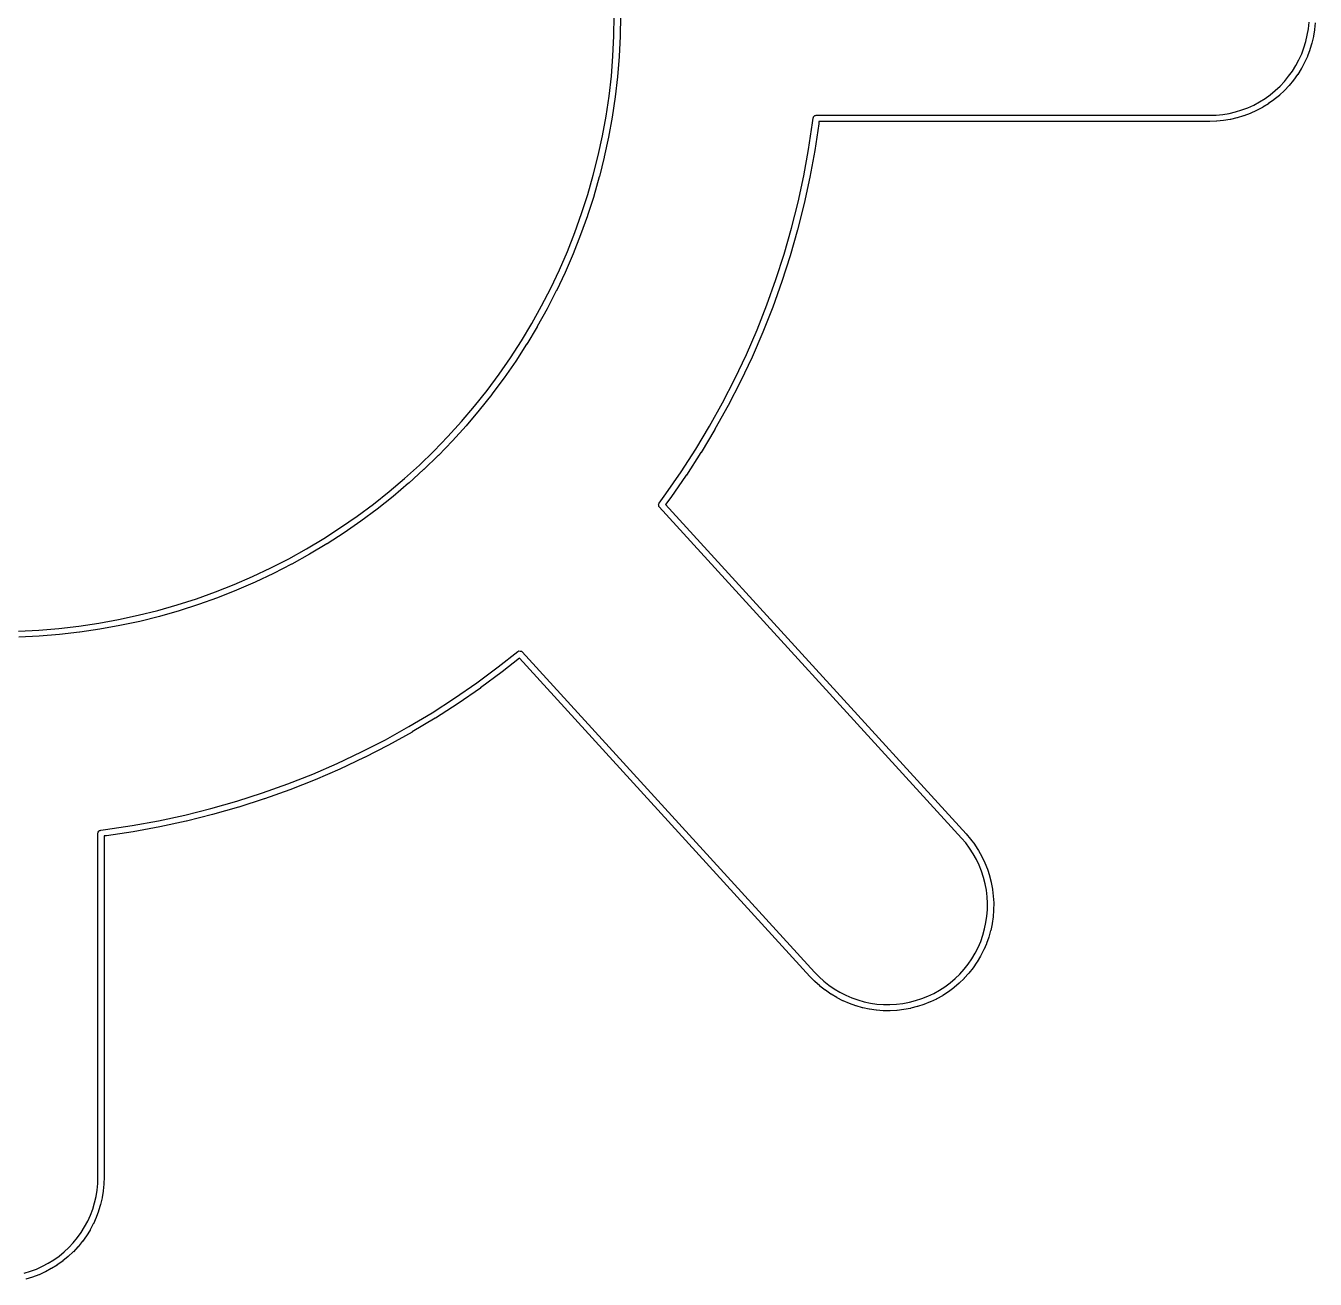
# Model space of a CAD drawing. Header units: inches. Extents: x 0.4 to 11.3, y -7.9 to -0.4.
# Drawn here: x 2.0653 to 2.2694, y -5.0327 to -4.8343 of the extents above; entities that cross this region are included whole.
import ezdxf

# ---------------------------------------------------------------- set-up
doc = ezdxf.new("R2010")
doc.units = ezdxf.units.IN
doc.header["$MEASUREMENT"] = 0
doc.layers.add('Translucent', color=161, linetype='CONTINUOUS', true_color=0x5994dc)

msp = doc.modelspace()

# ---------------------------------------------------------------- linework, layer by layer
at = {"layer": 'Translucent', "linetype": 'CONTINUOUS'}
for p, q in [((2.15841, -4.83586), (2.15846, -4.83268)), ((2.15945, -4.83269), (2.1594, -4.83589)), ((2.26812, -4.83575), (2.26829, -4.83473)), ((2.26829, -4.83473), (2.26839, -4.83371)), ((2.26926, -4.83488), (2.26909, -4.83593)), ((2.26927, -4.83485), (2.26926, -4.83486)), ((2.26926, -4.83486), (2.26926, -4.83488)), ((2.26937, -4.83379), (2.26927, -4.83485)), ((2.15826, -4.83905), (2.15841, -4.83586)), ((2.1594, -4.83591), (2.15924, -4.83911)), ((2.1594, -4.83589), (2.15939, -4.8359)), ((2.15939, -4.8359), (2.1594, -4.83591)), ((2.26759, -4.83774), (2.26789, -4.83675)), ((2.26789, -4.83675), (2.26812, -4.83575)), ((2.26883, -4.83702), (2.26853, -4.83804)), ((2.26884, -4.83701), (2.26883, -4.83702)), ((2.26908, -4.83596), (2.26884, -4.83699)), ((2.26884, -4.83699), (2.26884, -4.83701)), ((2.26909, -4.83594), (2.26908, -4.83596)), ((2.26909, -4.83593), (2.26909, -4.83594)), ((2.158, -4.84223), (2.15826, -4.83905)), ((2.15924, -4.83912), (2.15898, -4.84232)), ((2.15924, -4.83911), (2.15924, -4.83911)), ((2.15924, -4.83911), (2.15924, -4.83912)), ((2.2668, -4.83964), (2.26723, -4.8387)), ((2.26723, -4.8387), (2.26759, -4.83774)), ((2.26813, -4.8391), (2.26769, -4.84006)), ((2.26814, -4.83907), (2.26813, -4.83908)), ((2.26813, -4.83908), (2.26813, -4.8391)), ((2.26852, -4.83807), (2.26814, -4.83907)), ((2.26853, -4.83804), (2.26852, -4.83805)), ((2.26852, -4.83805), (2.26852, -4.83807)), ((2.26517, -4.84226), (2.26577, -4.84143)), ((2.26577, -4.84143), (2.26632, -4.84055)), ((2.26632, -4.84055), (2.2668, -4.83964)), ((2.26716, -4.84106), (2.2666, -4.84196)), ((2.26717, -4.84104), (2.26716, -4.84106)), ((2.26718, -4.84103), (2.26717, -4.84104)), ((2.26768, -4.84009), (2.26718, -4.84103)), ((2.26769, -4.84006), (2.26768, -4.84008)), ((2.26768, -4.84008), (2.26768, -4.84009)), ((2.15763, -4.8454), (2.158, -4.84223)), ((2.15897, -4.84233), (2.15861, -4.84552)), ((2.15898, -4.84232), (2.15897, -4.84232)), ((2.15897, -4.84232), (2.15897, -4.84233)), ((2.26381, -4.84381), (2.26452, -4.84306)), ((2.26452, -4.84306), (2.26517, -4.84226)), ((2.26594, -4.84288), (2.26527, -4.8437)), ((2.26595, -4.84286), (2.26594, -4.84288)), ((2.26596, -4.84285), (2.26595, -4.84286)), ((2.26658, -4.84199), (2.26596, -4.84285)), ((2.26659, -4.84197), (2.26658, -4.84199)), ((2.2666, -4.84196), (2.26659, -4.84197)), ((2.15716, -4.84855), (2.15763, -4.8454)), ((2.15861, -4.84553), (2.15814, -4.8487)), ((2.15861, -4.84552), (2.15861, -4.84552)), ((2.15861, -4.84552), (2.15861, -4.84553)), ((2.26143, -4.84577), (2.26226, -4.84517)), ((2.26226, -4.84517), (2.26306, -4.84452)), ((2.2637, -4.84527), (2.26288, -4.84594)), ((2.26306, -4.84452), (2.26381, -4.84381)), ((2.26371, -4.84525), (2.2637, -4.84527)), ((2.26372, -4.84525), (2.26371, -4.84525)), ((2.2645, -4.84452), (2.26372, -4.84525)), ((2.26451, -4.84451), (2.2645, -4.84452)), ((2.26452, -4.8445), (2.26451, -4.84451)), ((2.26525, -4.84372), (2.26452, -4.8445)), ((2.26526, -4.84371), (2.26525, -4.84372)), ((2.26527, -4.8437), (2.26526, -4.84371)), ((2.25675, -4.84789), (2.25774, -4.84759)), ((2.25774, -4.84759), (2.2587, -4.84723)), ((2.2587, -4.84723), (2.25964, -4.8468)), ((2.25964, -4.8468), (2.26055, -4.84632)), ((2.26103, -4.84718), (2.26009, -4.84768)), ((2.26055, -4.84632), (2.26143, -4.84577)), ((2.26104, -4.84717), (2.26103, -4.84718)), ((2.26106, -4.84716), (2.26104, -4.84717)), ((2.26196, -4.8466), (2.26106, -4.84716)), ((2.26197, -4.84659), (2.26196, -4.8466)), ((2.26199, -4.84658), (2.26197, -4.84659)), ((2.26285, -4.84596), (2.26199, -4.84658)), ((2.26286, -4.84595), (2.26285, -4.84596)), ((2.26288, -4.84594), (2.26286, -4.84595)), ((2.15659, -4.85169), (2.15716, -4.84855)), ((2.15813, -4.84872), (2.15756, -4.85187)), ((2.15814, -4.8487), (2.15813, -4.84871)), ((2.15813, -4.84871), (2.15813, -4.84872)), ((2.18921, -4.85384), (2.18983, -4.84963)), ((2.18983, -4.84963), (2.18992, -4.84886)), ((2.18992, -4.84886), (2.18996, -4.84875)), ((2.18996, -4.84873), (2.18997, -4.84872)), ((2.18996, -4.84875), (2.18996, -4.84873)), ((2.18997, -4.84872), (2.18998, -4.84868)), ((2.18998, -4.84868), (2.19011, -4.84858)), ((2.19011, -4.84858), (2.19022, -4.84846)), ((2.19022, -4.84846), (2.19026, -4.84845)), ((2.19026, -4.84845), (2.19028, -4.84844)), ((2.19028, -4.84844), (2.1903, -4.84845)), ((2.1903, -4.84845), (2.19041, -4.84843)), ((2.19041, -4.84843), (2.25267, -4.84843)), ((2.19085, -4.84941), (2.19081, -4.84976)), ((2.25268, -4.84941), (2.19085, -4.84941)), ((2.25267, -4.84843), (2.25371, -4.84839)), ((2.25269, -4.84941), (2.25268, -4.84941)), ((2.25376, -4.84937), (2.25269, -4.84941)), ((2.25269, -4.84941), (2.25269, -4.84941)), ((2.25371, -4.84839), (2.25473, -4.84829)), ((2.25377, -4.84937), (2.25376, -4.84937)), ((2.25379, -4.84937), (2.25377, -4.84937)), ((2.25485, -4.84927), (2.25379, -4.84937)), ((2.25473, -4.84829), (2.25575, -4.84812)), ((2.25486, -4.84926), (2.25485, -4.84927)), ((2.25488, -4.84926), (2.25486, -4.84926)), ((2.25593, -4.84909), (2.25488, -4.84926)), ((2.25575, -4.84812), (2.25675, -4.84789)), ((2.25594, -4.84909), (2.25593, -4.84909)), ((2.25596, -4.84908), (2.25594, -4.84909)), ((2.25699, -4.84884), (2.25596, -4.84908)), ((2.25701, -4.84884), (2.25699, -4.84884)), ((2.25702, -4.84883), (2.25701, -4.84884)), ((2.25804, -4.84853), (2.25702, -4.84883)), ((2.25805, -4.84852), (2.25804, -4.84853)), ((2.25807, -4.84852), (2.25805, -4.84852)), ((2.25907, -4.84814), (2.25807, -4.84852)), ((2.25908, -4.84813), (2.25907, -4.84814)), ((2.2591, -4.84813), (2.25908, -4.84813)), ((2.26006, -4.84769), (2.2591, -4.84813)), ((2.26008, -4.84768), (2.26006, -4.84769)), ((2.26009, -4.84768), (2.26008, -4.84768)), ((2.15592, -4.8548), (2.15659, -4.85169)), ((2.19081, -4.84977), (2.19018, -4.85399)), ((2.19081, -4.84976), (2.19081, -4.84976)), ((2.19081, -4.84976), (2.19081, -4.84977)), ((2.15756, -4.85189), (2.15688, -4.85502)), ((2.15756, -4.85187), (2.15756, -4.85188)), ((2.15756, -4.85188), (2.15756, -4.85189)), ((2.15514, -4.8579), (2.15592, -4.8548)), ((2.15688, -4.85504), (2.1561, -4.85814)), ((2.15688, -4.85502), (2.15688, -4.85503)), ((2.15688, -4.85503), (2.15688, -4.85504)), ((2.18845, -4.85802), (2.18921, -4.85384)), ((2.19018, -4.85401), (2.18942, -4.85821)), ((2.19018, -4.85399), (2.19018, -4.854)), ((2.19018, -4.854), (2.19018, -4.85401)), ((2.15427, -4.86096), (2.15514, -4.8579)), ((2.15609, -4.85816), (2.15521, -4.86124)), ((2.1561, -4.85814), (2.15609, -4.85815)), ((2.15609, -4.85815), (2.15609, -4.85816)), ((2.18755, -4.86218), (2.18845, -4.85802)), ((2.18941, -4.85822), (2.18851, -4.86239)), ((2.18942, -4.85821), (2.18941, -4.85822)), ((2.18941, -4.85822), (2.18941, -4.85822)), ((2.15329, -4.864), (2.15427, -4.86096)), ((2.15521, -4.86126), (2.15423, -4.86431)), ((2.15521, -4.86124), (2.15521, -4.86125)), ((2.15521, -4.86125), (2.15521, -4.86126)), ((2.18652, -4.8663), (2.18755, -4.86218)), ((2.18851, -4.86241), (2.18747, -4.86655)), ((2.18851, -4.86239), (2.18851, -4.8624)), ((2.18851, -4.8624), (2.18851, -4.86241)), ((2.15222, -4.867), (2.15329, -4.864)), ((2.15422, -4.86432), (2.15314, -4.86734)), ((2.15423, -4.86431), (2.15422, -4.86431)), ((2.15422, -4.86431), (2.15422, -4.86432)), ((2.15105, -4.86997), (2.15222, -4.867)), ((2.15314, -4.86735), (2.15196, -4.87034)), ((2.15314, -4.86734), (2.15314, -4.86735)), ((2.15314, -4.86735), (2.15314, -4.86735)), ((2.18535, -4.87039), (2.18652, -4.8663)), ((2.18747, -4.86657), (2.18629, -4.87067)), ((2.18747, -4.86655), (2.18747, -4.86656)), ((2.18747, -4.86656), (2.18747, -4.86657)), ((2.14978, -4.87289), (2.15105, -4.86997)), ((2.15195, -4.87035), (2.15068, -4.87329)), ((2.15196, -4.87034), (2.15195, -4.87035)), ((2.15196, -4.87034), (2.15196, -4.87034)), ((2.18405, -4.87444), (2.18535, -4.87039)), ((2.18629, -4.87068), (2.18498, -4.87475)), ((2.18629, -4.87067), (2.18629, -4.87068)), ((2.18629, -4.87068), (2.18629, -4.87068)), ((2.14842, -4.87577), (2.14978, -4.87289)), ((2.15067, -4.87331), (2.1493, -4.8762)), ((2.15068, -4.87329), (2.15067, -4.8733)), ((2.15067, -4.8733), (2.15067, -4.87331)), ((2.14696, -4.87861), (2.14842, -4.87577)), ((2.14929, -4.87622), (2.14783, -4.87907)), ((2.1493, -4.87621), (2.14929, -4.87622)), ((2.1493, -4.8762), (2.1493, -4.87621)), ((2.18262, -4.87844), (2.18405, -4.87444)), ((2.18498, -4.87476), (2.18354, -4.87878)), ((2.18498, -4.87475), (2.18498, -4.87475)), ((2.18498, -4.87475), (2.18498, -4.87476)), ((2.14541, -4.8814), (2.14696, -4.87861)), ((2.14782, -4.87908), (2.14627, -4.88188)), ((2.14783, -4.87907), (2.14782, -4.87908)), ((2.14783, -4.87907), (2.14783, -4.87907)), ((2.18106, -4.8824), (2.18262, -4.87844)), ((2.18354, -4.8788), (2.18197, -4.88277)), ((2.18354, -4.87878), (2.18354, -4.87879)), ((2.18354, -4.87879), (2.18354, -4.8788)), ((2.14377, -4.88413), (2.14541, -4.8814)), ((2.14626, -4.8819), (2.14461, -4.88465)), ((2.14627, -4.88188), (2.14626, -4.88189)), ((2.14626, -4.88189), (2.14626, -4.8819)), ((2.14204, -4.88681), (2.14377, -4.88413)), ((2.17936, -4.8863), (2.18106, -4.8824)), ((2.18196, -4.88278), (2.18026, -4.8867)), ((2.18197, -4.88277), (2.18196, -4.88277)), ((2.18196, -4.88277), (2.18196, -4.88278)), ((2.1446, -4.88466), (2.14287, -4.88735)), ((2.14461, -4.88465), (2.1446, -4.88466)), ((2.14461, -4.88465), (2.14461, -4.88465)), ((2.17755, -4.89014), (2.17936, -4.8863)), ((2.14023, -4.88943), (2.14204, -4.88681)), ((2.14286, -4.88737), (2.14103, -4.89)), ((2.14287, -4.88735), (2.14286, -4.88736)), ((2.14286, -4.88736), (2.14286, -4.88737)), ((2.18026, -4.88671), (2.17843, -4.89057)), ((2.18026, -4.8867), (2.18026, -4.8867)), ((2.18026, -4.8867), (2.18026, -4.88671)), ((2.13833, -4.892), (2.14023, -4.88943)), ((2.14102, -4.89001), (2.13911, -4.89259)), ((2.14103, -4.89001), (2.14102, -4.89001)), ((2.14103, -4.89), (2.14103, -4.89001)), ((2.1756, -4.89392), (2.17755, -4.89014)), ((2.13635, -4.89449), (2.13833, -4.892)), ((2.17843, -4.89058), (2.17648, -4.89438)), ((2.17843, -4.89057), (2.17843, -4.89057)), ((2.17843, -4.89057), (2.17843, -4.89058)), ((2.13428, -4.89692), (2.13635, -4.89449)), ((2.1391, -4.8926), (2.13711, -4.89511)), ((2.13911, -4.89259), (2.1391, -4.8926)), ((2.13911, -4.89259), (2.13911, -4.89259)), ((2.17354, -4.89764), (2.1756, -4.89392)), ((2.17647, -4.89439), (2.1744, -4.89812)), ((2.17648, -4.89438), (2.17647, -4.89438)), ((2.17647, -4.89438), (2.17647, -4.89439)), ((2.1371, -4.89512), (2.13503, -4.89757)), ((2.13711, -4.89512), (2.1371, -4.89512)), ((2.13711, -4.89511), (2.13711, -4.89512)), ((2.13214, -4.89929), (2.13428, -4.89692)), ((2.13502, -4.89758), (2.13287, -4.89995)), ((2.13503, -4.89757), (2.13502, -4.89757)), ((2.13502, -4.89757), (2.13502, -4.89758)), ((2.17135, -4.90128), (2.17354, -4.89764)), ((2.17439, -4.89814), (2.17219, -4.9018)), ((2.1744, -4.89812), (2.17439, -4.89813)), ((2.17439, -4.89813), (2.17439, -4.89814)), ((2.12993, -4.90158), (2.13214, -4.89929)), ((2.13286, -4.89997), (2.13063, -4.90227)), ((2.13287, -4.89995), (2.13286, -4.89996)), ((2.13286, -4.89996), (2.13286, -4.89997)), ((2.12763, -4.9038), (2.12993, -4.90158)), ((2.13062, -4.90228), (2.12831, -4.90451)), ((2.13063, -4.90227), (2.13062, -4.90227)), ((2.13062, -4.90227), (2.13062, -4.90228)), ((2.16905, -4.90486), (2.17135, -4.90128)), ((2.17218, -4.90181), (2.16987, -4.9054)), ((2.17219, -4.9018), (2.17218, -4.90181)), ((2.17219, -4.9018), (2.17219, -4.9018)), ((2.12527, -4.90594), (2.12763, -4.9038)), ((2.1283, -4.90452), (2.12593, -4.90667)), ((2.12831, -4.90451), (2.1283, -4.90452)), ((2.12831, -4.90451), (2.12831, -4.90451)), ((2.12284, -4.908), (2.12527, -4.90594)), ((2.12591, -4.90668), (2.12347, -4.90876)), ((2.12592, -4.90668), (2.12591, -4.90668)), ((2.12593, -4.90667), (2.12592, -4.90668)), ((2.16663, -4.90835), (2.16905, -4.90486)), ((2.16986, -4.90541), (2.16743, -4.90892)), ((2.16987, -4.9054), (2.16986, -4.90541)), ((2.16987, -4.9054), (2.16987, -4.9054)), ((2.12034, -4.90998), (2.12284, -4.908)), ((2.12346, -4.90877), (2.12095, -4.91076)), ((2.12347, -4.90876), (2.12346, -4.90876)), ((2.12346, -4.90876), (2.12346, -4.90877)), ((2.16556, -4.9098), (2.16663, -4.90835)), ((2.11778, -4.91188), (2.12034, -4.90998)), ((2.12093, -4.91077), (2.11836, -4.91268)), ((2.12094, -4.91076), (2.12093, -4.91077)), ((2.12095, -4.91076), (2.12094, -4.91076)), ((2.16548, -4.90997), (2.16551, -4.9099)), ((2.1655, -4.91011), (2.16548, -4.90997)), ((2.16549, -4.91026), (2.1655, -4.91011)), ((2.16553, -4.91032), (2.16549, -4.91026)), ((2.16551, -4.90988), (2.16553, -4.90986)), ((2.16551, -4.9099), (2.16551, -4.90988)), ((2.16553, -4.90986), (2.16556, -4.9098)), ((2.16553, -4.91034), (2.16553, -4.91032)), ((2.16555, -4.91036), (2.16553, -4.91034)), ((2.16559, -4.91042), (2.16555, -4.91036)), ((2.2134, -4.96283), (2.16559, -4.91042)), ((2.16743, -4.90893), (2.16659, -4.91006)), ((2.16659, -4.91006), (2.21413, -4.96217)), ((2.16743, -4.90892), (2.16743, -4.90893)), ((2.16743, -4.90893), (2.16743, -4.90893)), ((2.11516, -4.9137), (2.11778, -4.91188)), ((2.11835, -4.91269), (2.11571, -4.91451)), ((2.11836, -4.91268), (2.11835, -4.91268)), ((2.11835, -4.91268), (2.11835, -4.91269)), ((2.11248, -4.91542), (2.11516, -4.9137)), ((2.1157, -4.91452), (2.11301, -4.91626)), ((2.11571, -4.91451), (2.1157, -4.91451)), ((2.1157, -4.91451), (2.1157, -4.91452)), ((2.10974, -4.91706), (2.11248, -4.91542)), ((2.11299, -4.91626), (2.11024, -4.91791)), ((2.113, -4.91626), (2.11299, -4.91626)), ((2.11301, -4.91626), (2.113, -4.91626)), ((2.10412, -4.92007), (2.10696, -4.91861)), ((2.10696, -4.91861), (2.10974, -4.91706)), ((2.11023, -4.91792), (2.10743, -4.91948)), ((2.11024, -4.91791), (2.11023, -4.91792)), ((2.11024, -4.91791), (2.11024, -4.91791)), ((2.10124, -4.92143), (2.10412, -4.92007)), ((2.10455, -4.92096), (2.10165, -4.92233)), ((2.10456, -4.92095), (2.10455, -4.92096)), ((2.10741, -4.91948), (2.10456, -4.92095)), ((2.10456, -4.92095), (2.10456, -4.92095)), ((2.10742, -4.91948), (2.10741, -4.91948)), ((2.10743, -4.91948), (2.10742, -4.91948)), ((2.09535, -4.92387), (2.09831, -4.9227)), ((2.09831, -4.9227), (2.10124, -4.92143)), ((2.10164, -4.92233), (2.0987, -4.92361)), ((2.10165, -4.92233), (2.10164, -4.92233)), ((2.10164, -4.92233), (2.10164, -4.92233)), ((2.08931, -4.92592), (2.09235, -4.92495)), ((2.09235, -4.92495), (2.09535, -4.92387)), ((2.09569, -4.9248), (2.09267, -4.92588)), ((2.0957, -4.92479), (2.09569, -4.92479)), ((2.09569, -4.92479), (2.09569, -4.9248)), ((2.09868, -4.92361), (2.0957, -4.92479)), ((2.09869, -4.92361), (2.09868, -4.92361)), ((2.0987, -4.92361), (2.09869, -4.92361)), ((2.08315, -4.92757), (2.08624, -4.9268)), ((2.08624, -4.9268), (2.08931, -4.92592)), ((2.08959, -4.92687), (2.08651, -4.92775)), ((2.0896, -4.92686), (2.08959, -4.92686)), ((2.08959, -4.92686), (2.08959, -4.92687)), ((2.09265, -4.92588), (2.0896, -4.92686)), ((2.09266, -4.92588), (2.09265, -4.92588)), ((2.09267, -4.92588), (2.09266, -4.92588)), ((2.07374, -4.92928), (2.0769, -4.92882)), ((2.0769, -4.92882), (2.08003, -4.92825)), ((2.08022, -4.92921), (2.07706, -4.92979)), ((2.08003, -4.92825), (2.08315, -4.92757)), ((2.08023, -4.92921), (2.08022, -4.92921)), ((2.08337, -4.92853), (2.08023, -4.92921)), ((2.08023, -4.92921), (2.08023, -4.92921)), ((2.08338, -4.92853), (2.08337, -4.92853)), ((2.08337, -4.92853), (2.08337, -4.92853)), ((2.08649, -4.92775), (2.08338, -4.92853)), ((2.0865, -4.92775), (2.08649, -4.92775)), ((2.08651, -4.92775), (2.0865, -4.92775)), ((2.06421, -4.93007), (2.0674, -4.92991)), ((2.06745, -4.93089), (2.06425, -4.93105)), ((2.0674, -4.92991), (2.07057, -4.92965)), ((2.06746, -4.93089), (2.06745, -4.93089)), ((2.06747, -4.93089), (2.06746, -4.93089)), ((2.07066, -4.93063), (2.06747, -4.93089)), ((2.07057, -4.92965), (2.07374, -4.92928)), ((2.07067, -4.93063), (2.07066, -4.93063)), ((2.07068, -4.93063), (2.07067, -4.93063)), ((2.07386, -4.93026), (2.07068, -4.93063)), ((2.07387, -4.93026), (2.07386, -4.93026)), ((2.07388, -4.93026), (2.07387, -4.93026)), ((2.07705, -4.92979), (2.07388, -4.93026)), ((2.07706, -4.92979), (2.07705, -4.92979)), ((2.07706, -4.92979), (2.07706, -4.92979)), ((2.14011, -4.93575), (2.14321, -4.9333)), ((2.14321, -4.9333), (2.14333, -4.93323)), ((2.14333, -4.93323), (2.14335, -4.93322)), ((2.14335, -4.93322), (2.14336, -4.93322)), ((2.14336, -4.93322), (2.14338, -4.93321)), ((2.14338, -4.93321), (2.14355, -4.93323)), ((2.14355, -4.93323), (2.14372, -4.93324)), ((2.14372, -4.93324), (2.14374, -4.93325)), ((2.14374, -4.93325), (2.14375, -4.93325)), ((2.14375, -4.93325), (2.14376, -4.93327)), ((2.14376, -4.93327), (2.14388, -4.93335)), ((2.14388, -4.93335), (2.19013, -4.98405)), ((2.14346, -4.93435), (2.14072, -4.93653)), ((2.18941, -4.98472), (2.14346, -4.93435)), ((2.1367, -4.93828), (2.14011, -4.93575)), ((2.14071, -4.93654), (2.13728, -4.93908)), ((2.14072, -4.93653), (2.14071, -4.93653)), ((2.14071, -4.93653), (2.14071, -4.93654)), ((2.1332, -4.9407), (2.1367, -4.93828)), ((2.13727, -4.93909), (2.13376, -4.94152)), ((2.13728, -4.93908), (2.13727, -4.93908)), ((2.13727, -4.93908), (2.13727, -4.93909)), ((2.12963, -4.94301), (2.1332, -4.9407)), ((2.12598, -4.94519), (2.12963, -4.94301)), ((2.13374, -4.94153), (2.13016, -4.94384)), ((2.13375, -4.94152), (2.13374, -4.94153)), ((2.13376, -4.94152), (2.13375, -4.94152)), ((2.12227, -4.94726), (2.12598, -4.94519)), ((2.13014, -4.94385), (2.12648, -4.94604)), ((2.13015, -4.94384), (2.13014, -4.94385)), ((2.13016, -4.94384), (2.13015, -4.94384)), ((2.11849, -4.9492), (2.12227, -4.94726)), ((2.12647, -4.94605), (2.12274, -4.94812)), ((2.12648, -4.94604), (2.12647, -4.94605)), ((2.12648, -4.94604), (2.12648, -4.94604)), ((2.11464, -4.95102), (2.11849, -4.9492)), ((2.12272, -4.94813), (2.11893, -4.95008)), ((2.12273, -4.94812), (2.12272, -4.94813)), ((2.12274, -4.94812), (2.12273, -4.94812)), ((2.11074, -4.95271), (2.11464, -4.95102)), ((2.11891, -4.95009), (2.11506, -4.95191)), ((2.11892, -4.95008), (2.11891, -4.95009)), ((2.11893, -4.95008), (2.11892, -4.95008)), ((2.10679, -4.95427), (2.11074, -4.95271)), ((2.11111, -4.95362), (2.10714, -4.95519)), ((2.11112, -4.95362), (2.11111, -4.95362)), ((2.11113, -4.95361), (2.11112, -4.95362)), ((2.11504, -4.95192), (2.11113, -4.95361)), ((2.11505, -4.95191), (2.11504, -4.95192)), ((2.11506, -4.95191), (2.11505, -4.95191)), ((2.09874, -4.957), (2.10279, -4.9557)), ((2.10279, -4.9557), (2.10679, -4.95427)), ((2.10713, -4.9552), (2.10311, -4.95663)), ((2.10714, -4.95519), (2.10713, -4.95519)), ((2.10713, -4.95519), (2.10713, -4.9552)), ((2.09465, -4.95817), (2.09874, -4.957)), ((2.10309, -4.95664), (2.09903, -4.95794)), ((2.1031, -4.95663), (2.10309, -4.95664)), ((2.10311, -4.95663), (2.1031, -4.95663)), ((2.08637, -4.9601), (2.09053, -4.9592)), ((2.09053, -4.9592), (2.09465, -4.95817)), ((2.0949, -4.95912), (2.09076, -4.96016)), ((2.09491, -4.95912), (2.0949, -4.95912)), ((2.0949, -4.95912), (2.0949, -4.95912)), ((2.09902, -4.95795), (2.09491, -4.95912)), ((2.09903, -4.95794), (2.09902, -4.95794)), ((2.09902, -4.95794), (2.09902, -4.95795)), ((2.07679, -4.96193), (2.0768, -4.96192)), ((2.0768, -4.96192), (2.07681, -4.96188)), ((2.07681, -4.96188), (2.07692, -4.96176)), ((2.07692, -4.96176), (2.07702, -4.96163)), ((2.07702, -4.96163), (2.07706, -4.96162)), ((2.07706, -4.96162), (2.07708, -4.96161)), ((2.07708, -4.96161), (2.0771, -4.96161)), ((2.0771, -4.96161), (2.07721, -4.96158)), ((2.07721, -4.96158), (2.07798, -4.96149)), ((2.07798, -4.96149), (2.08219, -4.96086)), ((2.08234, -4.96184), (2.07812, -4.96246)), ((2.08219, -4.96086), (2.08637, -4.9601)), ((2.08235, -4.96183), (2.08234, -4.96184)), ((2.08236, -4.96183), (2.08235, -4.96183)), ((2.08655, -4.96107), (2.08236, -4.96183)), ((2.08656, -4.96107), (2.08655, -4.96107)), ((2.08657, -4.96107), (2.08656, -4.96107)), ((2.09074, -4.96016), (2.08657, -4.96107)), ((2.09075, -4.96016), (2.09074, -4.96016)), ((2.09076, -4.96016), (2.09075, -4.96016)), ((2.07677, -4.96206), (2.07679, -4.96195)), ((2.07677, -5.01649), (2.07677, -4.96206)), ((2.07679, -4.96195), (2.07679, -4.96193)), ((2.0781, -4.96246), (2.07776, -4.9625)), ((2.07776, -4.9625), (2.07776, -5.0165)), ((2.07811, -4.96246), (2.0781, -4.96246)), ((2.07812, -4.96246), (2.07811, -4.96246)), ((2.21407, -4.96361), (2.2134, -4.96283)), ((2.21469, -4.96444), (2.21407, -4.96361)), ((2.21413, -4.96217), (2.21414, -4.96217)), ((2.21414, -4.96217), (2.21414, -4.96218)), ((2.21414, -4.96218), (2.21483, -4.96299)), ((2.21483, -4.96299), (2.21484, -4.963)), ((2.21484, -4.963), (2.21485, -4.96301)), ((2.21485, -4.96301), (2.21549, -4.96386)), ((2.21549, -4.96386), (2.2155, -4.96388)), ((2.2155, -4.96388), (2.21551, -4.96389)), ((2.21551, -4.96389), (2.21609, -4.96478)), ((2.21525, -4.96531), (2.21469, -4.96444)), ((2.21576, -4.9662), (2.21525, -4.96531)), ((2.21609, -4.96478), (2.21609, -4.9648)), ((2.21609, -4.9648), (2.2161, -4.96481)), ((2.2161, -4.96481), (2.21662, -4.96574)), ((2.21662, -4.96574), (2.21663, -4.96575)), ((2.21663, -4.96575), (2.21664, -4.96577)), ((2.21664, -4.96577), (2.2171, -4.96673)), ((2.2162, -4.96713), (2.21576, -4.9662)), ((2.21658, -4.96809), (2.2162, -4.96713)), ((2.2171, -4.96673), (2.2171, -4.96674)), ((2.2171, -4.96674), (2.21711, -4.96675)), ((2.21711, -4.96675), (2.2175, -4.96774)), ((2.2175, -4.96774), (2.2175, -4.96776)), ((2.2175, -4.96776), (2.21751, -4.96777)), ((2.21751, -4.96777), (2.21784, -4.96878)), ((2.2169, -4.96907), (2.21658, -4.96809)), ((2.21715, -4.97007), (2.2169, -4.96907)), ((2.21734, -4.97108), (2.21715, -4.97007)), ((2.21784, -4.96878), (2.21784, -4.9688)), ((2.21784, -4.9688), (2.21785, -4.96881)), ((2.21785, -4.96881), (2.21811, -4.96984)), ((2.21811, -4.96984), (2.21811, -4.96986)), ((2.21811, -4.96986), (2.21812, -4.96987)), ((2.21812, -4.96987), (2.21831, -4.97092)), ((2.21746, -4.97211), (2.21734, -4.97108)), ((2.21752, -4.97314), (2.21746, -4.97211)), ((2.21831, -4.97092), (2.21831, -4.97094)), ((2.21831, -4.97094), (2.21832, -4.97095)), ((2.21832, -4.97095), (2.21844, -4.97201)), ((2.21844, -4.97201), (2.21844, -4.97202)), ((2.21844, -4.97202), (2.21844, -4.97204)), ((2.21844, -4.97204), (2.2185, -4.9731)), ((2.2175, -4.97417), (2.21752, -4.97314)), ((2.2185, -4.97313), (2.21849, -4.9742)), ((2.2185, -4.9731), (2.2185, -4.97312)), ((2.2185, -4.97312), (2.2185, -4.97313)), ((2.21727, -4.97621), (2.21742, -4.97519)), ((2.21742, -4.97519), (2.2175, -4.97417)), ((2.2184, -4.97532), (2.21825, -4.97637)), ((2.21849, -4.97423), (2.2184, -4.97529)), ((2.2184, -4.97529), (2.2184, -4.9753)), ((2.2184, -4.9753), (2.2184, -4.97532)), ((2.21849, -4.9742), (2.21848, -4.97421)), ((2.21848, -4.97421), (2.21849, -4.97423)), ((2.21644, -4.97918), (2.21678, -4.97821)), ((2.21678, -4.97821), (2.21706, -4.97722)), ((2.21706, -4.97722), (2.21727, -4.97621)), ((2.21801, -4.97747), (2.21772, -4.9785)), ((2.21802, -4.97744), (2.21801, -4.97746)), ((2.21801, -4.97746), (2.21801, -4.97747)), ((2.21824, -4.9764), (2.21802, -4.97744)), ((2.21825, -4.97637), (2.21824, -4.97639)), ((2.21824, -4.97639), (2.21824, -4.9764)), ((2.21556, -4.98105), (2.21603, -4.98013)), ((2.21603, -4.98013), (2.21644, -4.97918)), ((2.21735, -4.97956), (2.21693, -4.98053)), ((2.21736, -4.97953), (2.21735, -4.97954)), ((2.21735, -4.97954), (2.21735, -4.97956)), ((2.21771, -4.97853), (2.21736, -4.97953)), ((2.21772, -4.97851), (2.21771, -4.97853)), ((2.21772, -4.9785), (2.21772, -4.97851)), ((2.21445, -4.98278), (2.21503, -4.98193)), ((2.21503, -4.98193), (2.21556, -4.98105)), ((2.21642, -4.98154), (2.21587, -4.98245)), ((2.21643, -4.98151), (2.21642, -4.98152)), ((2.21642, -4.98152), (2.21642, -4.98154)), ((2.21691, -4.98056), (2.21643, -4.98151)), ((2.21692, -4.98055), (2.21691, -4.98056)), ((2.21693, -4.98053), (2.21692, -4.98055)), ((2.19013, -4.98405), (2.19086, -4.9848)), ((2.21239, -4.98508), (2.21312, -4.98436)), ((2.21312, -4.98436), (2.21381, -4.98359)), ((2.21381, -4.98359), (2.21445, -4.98278)), ((2.21456, -4.98424), (2.21384, -4.98503)), ((2.21458, -4.98422), (2.21456, -4.98423)), ((2.21456, -4.98423), (2.21456, -4.98424)), ((2.21523, -4.98338), (2.21458, -4.98422)), ((2.21524, -4.98337), (2.21523, -4.98338)), ((2.21525, -4.98336), (2.21524, -4.98337)), ((2.21585, -4.98248), (2.21525, -4.98336)), ((2.21586, -4.98246), (2.21585, -4.98248)), ((2.21587, -4.98245), (2.21586, -4.98246)), ((2.18942, -4.98473), (2.18941, -4.98472)), ((2.19016, -4.98549), (2.18942, -4.98473)), ((2.18942, -4.98473), (2.18942, -4.98473)), ((2.19018, -4.9855), (2.19016, -4.98549)), ((2.19019, -4.98552), (2.19018, -4.9855)), ((2.19098, -4.98623), (2.19019, -4.98552)), ((2.19086, -4.9848), (2.19162, -4.98549)), ((2.19099, -4.98624), (2.19098, -4.98623)), ((2.191, -4.98625), (2.19099, -4.98624)), ((2.19184, -4.98691), (2.191, -4.98625)), ((2.19162, -4.98549), (2.19243, -4.98612)), ((2.19243, -4.98612), (2.19328, -4.98671)), ((2.20991, -4.98693), (2.21078, -4.98636)), ((2.21078, -4.98636), (2.2116, -4.98575)), ((2.2116, -4.98575), (2.21239, -4.98508)), ((2.21304, -4.98582), (2.21223, -4.98651)), ((2.21305, -4.9858), (2.21304, -4.98582)), ((2.21306, -4.98579), (2.21305, -4.9858)), ((2.21382, -4.98505), (2.21306, -4.98579)), ((2.21383, -4.98504), (2.21382, -4.98505)), ((2.21384, -4.98503), (2.21383, -4.98504)), ((2.19185, -4.98691), (2.19184, -4.98691)), ((2.19186, -4.98693), (2.19185, -4.98691)), ((2.19274, -4.98753), (2.19186, -4.98693)), ((2.19275, -4.98753), (2.19274, -4.98753)), ((2.19276, -4.98755), (2.19275, -4.98753)), ((2.19368, -4.98809), (2.19276, -4.98755)), ((2.19328, -4.98671), (2.19417, -4.98723)), ((2.19369, -4.98809), (2.19368, -4.98809)), ((2.19371, -4.9881), (2.19369, -4.98809)), ((2.19465, -4.98859), (2.19371, -4.9881)), ((2.19417, -4.98723), (2.19509, -4.9877)), ((2.19509, -4.9877), (2.19603, -4.98811)), ((2.19603, -4.98811), (2.197, -4.98845)), ((2.20614, -4.98857), (2.20713, -4.98825)), ((2.20713, -4.98825), (2.20808, -4.98787)), ((2.20808, -4.98787), (2.20901, -4.98743)), ((2.20945, -4.98831), (2.20849, -4.98877)), ((2.20901, -4.98743), (2.20991, -4.98693)), ((2.20946, -4.9883), (2.20945, -4.98831)), ((2.20948, -4.9883), (2.20946, -4.9883)), ((2.21041, -4.98778), (2.20948, -4.9883)), ((2.21042, -4.98777), (2.21041, -4.98778)), ((2.21043, -4.98776), (2.21042, -4.98777)), ((2.21133, -4.98718), (2.21043, -4.98776)), ((2.21134, -4.98717), (2.21133, -4.98718)), ((2.21135, -4.98716), (2.21134, -4.98717)), ((2.2122, -4.98653), (2.21135, -4.98716)), ((2.21221, -4.98651), (2.2122, -4.98653)), ((2.21223, -4.98651), (2.21221, -4.98651)), ((2.19467, -4.98859), (2.19465, -4.98859)), ((2.19468, -4.9886), (2.19467, -4.98859)), ((2.19566, -4.98902), (2.19468, -4.9886)), ((2.19567, -4.98902), (2.19566, -4.98902)), ((2.19569, -4.98903), (2.19567, -4.98902)), ((2.19669, -4.98939), (2.19569, -4.98903)), ((2.19671, -4.98939), (2.19669, -4.98939)), ((2.19672, -4.9894), (2.19671, -4.98939)), ((2.19774, -4.98968), (2.19672, -4.9894)), ((2.197, -4.98845), (2.198, -4.98873)), ((2.19776, -4.98969), (2.19774, -4.98968)), ((2.19777, -4.98969), (2.19776, -4.98969)), ((2.19881, -4.98991), (2.19777, -4.98969)), ((2.198, -4.98873), (2.199, -4.98895)), ((2.19883, -4.98991), (2.19881, -4.98991)), ((2.19885, -4.98992), (2.19883, -4.98991)), ((2.1999, -4.99007), (2.19885, -4.98992)), ((2.199, -4.98895), (2.20002, -4.9891)), ((2.19991, -4.99007), (2.1999, -4.99007)), ((2.19993, -4.99008), (2.19991, -4.99007)), ((2.20099, -4.99016), (2.19993, -4.99008)), ((2.20002, -4.9891), (2.20105, -4.98918)), ((2.20101, -4.99016), (2.20099, -4.99016)), ((2.20102, -4.99016), (2.20101, -4.99016)), ((2.20208, -4.99017), (2.20102, -4.99016)), ((2.20105, -4.98918), (2.20208, -4.98919)), ((2.20208, -4.98919), (2.20311, -4.98914)), ((2.2021, -4.99017), (2.20208, -4.99017)), ((2.20212, -4.99017), (2.2021, -4.99017)), ((2.20318, -4.99012), (2.20212, -4.99017)), ((2.20311, -4.98914), (2.20413, -4.98901)), ((2.20319, -4.99011), (2.20318, -4.99012)), ((2.20321, -4.99012), (2.20319, -4.99011)), ((2.20426, -4.98999), (2.20321, -4.99012)), ((2.20413, -4.98901), (2.20515, -4.98883)), ((2.20428, -4.98999), (2.20426, -4.98999)), ((2.2043, -4.98999), (2.20428, -4.98999)), ((2.20534, -4.98979), (2.2043, -4.98999)), ((2.20515, -4.98883), (2.20614, -4.98857)), ((2.20536, -4.98979), (2.20534, -4.98979)), ((2.20537, -4.98978), (2.20536, -4.98979)), ((2.2064, -4.98952), (2.20537, -4.98978)), ((2.20642, -4.98952), (2.2064, -4.98952)), ((2.20643, -4.98951), (2.20642, -4.98952)), ((2.20744, -4.98919), (2.20643, -4.98951)), ((2.20746, -4.98918), (2.20744, -4.98919)), ((2.20747, -4.98917), (2.20746, -4.98918)), ((2.20846, -4.98878), (2.20747, -4.98917)), ((2.20848, -4.98877), (2.20846, -4.98878)), ((2.20849, -4.98877), (2.20848, -4.98877)), ((2.07674, -5.01753), (2.07677, -5.01649)), ((2.07776, -5.01651), (2.07772, -5.01757)), ((2.07776, -5.0165), (2.07775, -5.0165)), ((2.07775, -5.0165), (2.07776, -5.01651)), ((2.07647, -5.01957), (2.07664, -5.01855)), ((2.07664, -5.01855), (2.07674, -5.01753)), ((2.07761, -5.0187), (2.07744, -5.01974)), ((2.07772, -5.01761), (2.07761, -5.01866)), ((2.07761, -5.01866), (2.07761, -5.01868)), ((2.07761, -5.01868), (2.07761, -5.0187)), ((2.07772, -5.01757), (2.07772, -5.01759)), ((2.07772, -5.01759), (2.07772, -5.01761)), ((2.07594, -5.02156), (2.07623, -5.02057)), ((2.07623, -5.02057), (2.07647, -5.01957)), ((2.07718, -5.02084), (2.07687, -5.02186)), ((2.07719, -5.02081), (2.07718, -5.02083)), ((2.07718, -5.02083), (2.07718, -5.02084)), ((2.07743, -5.01978), (2.07719, -5.02081)), ((2.07744, -5.01974), (2.07743, -5.01976)), ((2.07743, -5.01976), (2.07743, -5.01978)), ((2.07515, -5.02346), (2.07557, -5.02252)), ((2.07557, -5.02252), (2.07594, -5.02156)), ((2.07648, -5.02291), (2.07604, -5.02388)), ((2.07649, -5.02288), (2.07648, -5.0229)), ((2.07648, -5.0229), (2.07648, -5.02291)), ((2.07686, -5.02189), (2.07649, -5.02288)), ((2.07687, -5.02187), (2.07686, -5.02189)), ((2.07687, -5.02186), (2.07687, -5.02187)), ((2.07412, -5.02525), (2.07466, -5.02437)), ((2.07466, -5.02437), (2.07515, -5.02346)), ((2.07551, -5.02488), (2.07494, -5.02578)), ((2.07552, -5.02485), (2.07551, -5.02486)), ((2.07551, -5.02486), (2.07551, -5.02488)), ((2.07602, -5.02391), (2.07552, -5.02485)), ((2.07603, -5.0239), (2.07602, -5.02391)), ((2.07604, -5.02388), (2.07603, -5.0239)), ((2.07216, -5.02763), (2.07286, -5.02688)), ((2.07286, -5.02688), (2.07352, -5.02608)), ((2.07352, -5.02608), (2.07412, -5.02525)), ((2.07429, -5.02669), (2.07361, -5.02752)), ((2.0743, -5.02668), (2.07429, -5.02669)), ((2.07431, -5.02667), (2.0743, -5.02668)), ((2.07493, -5.02581), (2.07431, -5.02667)), ((2.07494, -5.02578), (2.07493, -5.02579)), ((2.07493, -5.02579), (2.07493, -5.02581)), ((2.06977, -5.02959), (2.07061, -5.02899)), ((2.07061, -5.02899), (2.07141, -5.02834)), ((2.07204, -5.02909), (2.07122, -5.02976)), ((2.07141, -5.02834), (2.07216, -5.02763)), ((2.07205, -5.02907), (2.07204, -5.02909)), ((2.07207, -5.02907), (2.07205, -5.02907)), ((2.07284, -5.02834), (2.07207, -5.02907)), ((2.07285, -5.02833), (2.07284, -5.02834)), ((2.07287, -5.02832), (2.07285, -5.02833)), ((2.07359, -5.02754), (2.07287, -5.02832)), ((2.0736, -5.02753), (2.07359, -5.02754)), ((2.07361, -5.02752), (2.0736, -5.02753)), ((2.06609, -5.03141), (2.06705, -5.03105)), ((2.06705, -5.03105), (2.06799, -5.03062)), ((2.06799, -5.03062), (2.0689, -5.03013)), ((2.06938, -5.03099), (2.06844, -5.0315)), ((2.0689, -5.03013), (2.06977, -5.02959)), ((2.06939, -5.03098), (2.06938, -5.03099)), ((2.0694, -5.03098), (2.06939, -5.03098)), ((2.07031, -5.03042), (2.0694, -5.03098)), ((2.07032, -5.03041), (2.07031, -5.03042)), ((2.07033, -5.0304), (2.07032, -5.03041)), ((2.0712, -5.02978), (2.07033, -5.0304)), ((2.07121, -5.02977), (2.0712, -5.02978)), ((2.07122, -5.02976), (2.07121, -5.02977)), ((2.0651, -5.03171), (2.06609, -5.03141)), ((2.06535, -5.03266), (2.06534, -5.03266)), ((2.06537, -5.03265), (2.06535, -5.03266)), ((2.06639, -5.03235), (2.06537, -5.03265)), ((2.0664, -5.03234), (2.06639, -5.03235)), ((2.06642, -5.03233), (2.0664, -5.03234)), ((2.06741, -5.03196), (2.06642, -5.03233)), ((2.06743, -5.03195), (2.06741, -5.03196)), ((2.06744, -5.03195), (2.06743, -5.03195)), ((2.06841, -5.03151), (2.06744, -5.03195)), ((2.06842, -5.0315), (2.06841, -5.03151)), ((2.06844, -5.0315), (2.06842, -5.0315))]:
    msp.add_line(p, q, dxfattribs=at)

doc.saveas('drawing.dxf')
